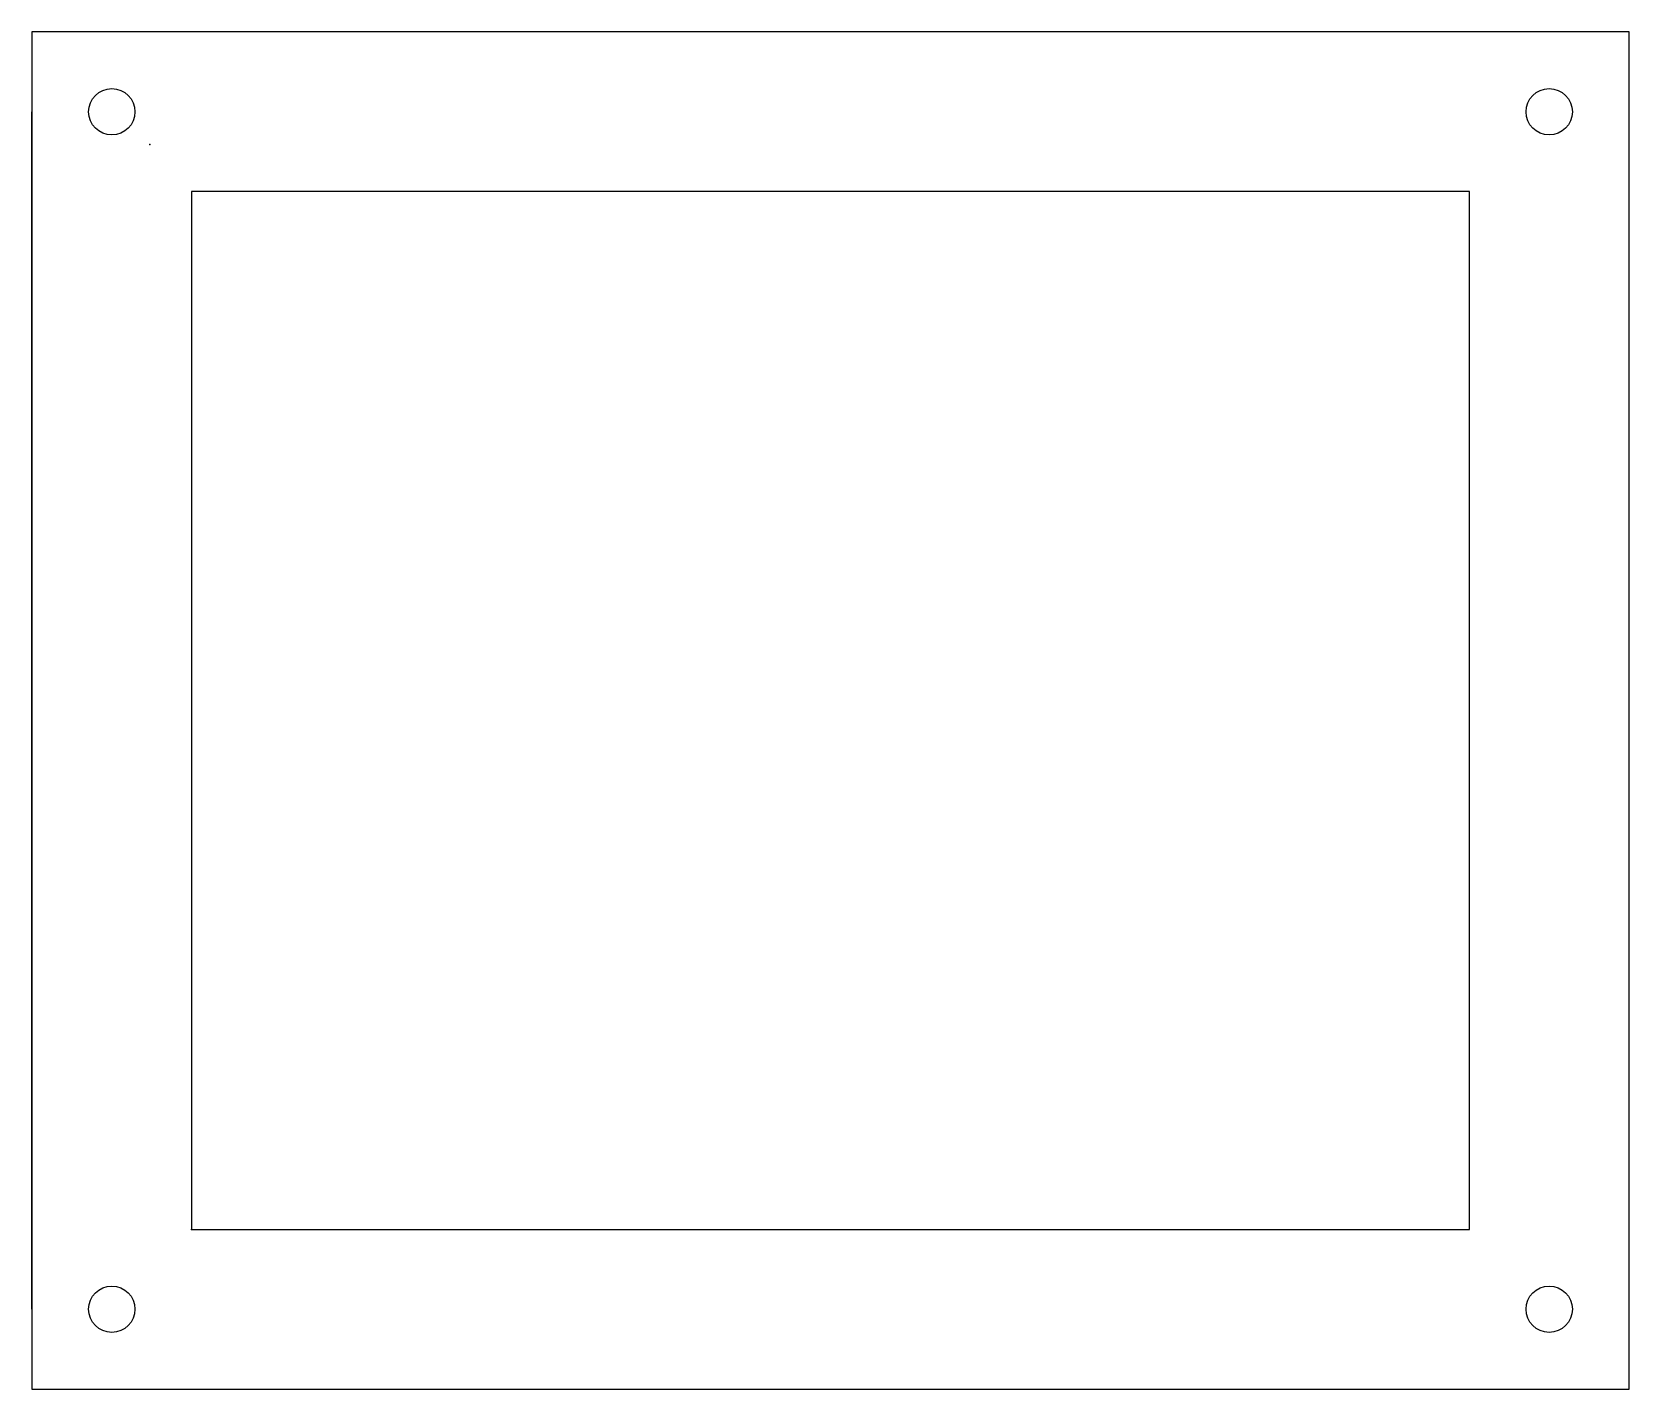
# Model space of a CAD drawing. Header units: millimetres. Extents: x -10 to 90, y -10 to 75.
import ezdxf

# ---------------------------------------------------------------- set-up
doc = ezdxf.new("R2010")
doc.units = ezdxf.units.MM
doc.header["$MEASUREMENT"] = 0
doc.layers.add('Copy-Paste-Pad-housing_bottom v9_Sketch1', color=7, linetype='Continuous')
doc.layers.add('Copy-Paste-Pad-housing_bottom v9_Sketch2', color=7, linetype='Continuous')

msp = doc.modelspace()

# ---------------------------------------------------------------- linework, layer by layer
at = {"layer": 'Copy-Paste-Pad-housing_bottom v9_Sketch1'}
for p, q in [((90, 75), (-10, 75)), ((-10, 75), (-10, -10)), ((90, -10), (90, 75)), ((0, 65), (0, 0)), ((80, 65), (0, 65)), ((80, 0), (80, 65)), ((0, 0), (80, 0)), ((-10, -10), (90, -10))]:
    msp.add_line(p, q, dxfattribs=at)
for centre in [(-5, 70), (85, 70), (-5, -5), (85, -5)]:
    msp.add_circle(centre, 1.45, dxfattribs=at)
for p in [(-2.61, 67.95), (0, 0)]:
    msp.add_point(p, dxfattribs=at)
at = {"layer": 'Copy-Paste-Pad-housing_bottom v9_Sketch2'}
for p, q in [((-10, -5, 13), (-10, 70, 13)), ((-10, 70, 13), (-10, 70, 2)), ((-10, 70, 2), (-10, -5, 2)), ((-10, 27.5, 8), (-10, 37.5, 8)), ((-10, 37.5, 13), (-10, 27.5, 13)), ((-10, 37.5, 8), (-10, 37.5, 13)), ((-10, 27.5, 13), (-10, 27.5, 8)), ((-10, -5, 2), (-10, -5, 13))]:
    msp.add_line(p, q, dxfattribs=at)
msp.add_point((-10, 0), dxfattribs=at)

doc.saveas('drawing.dxf')
